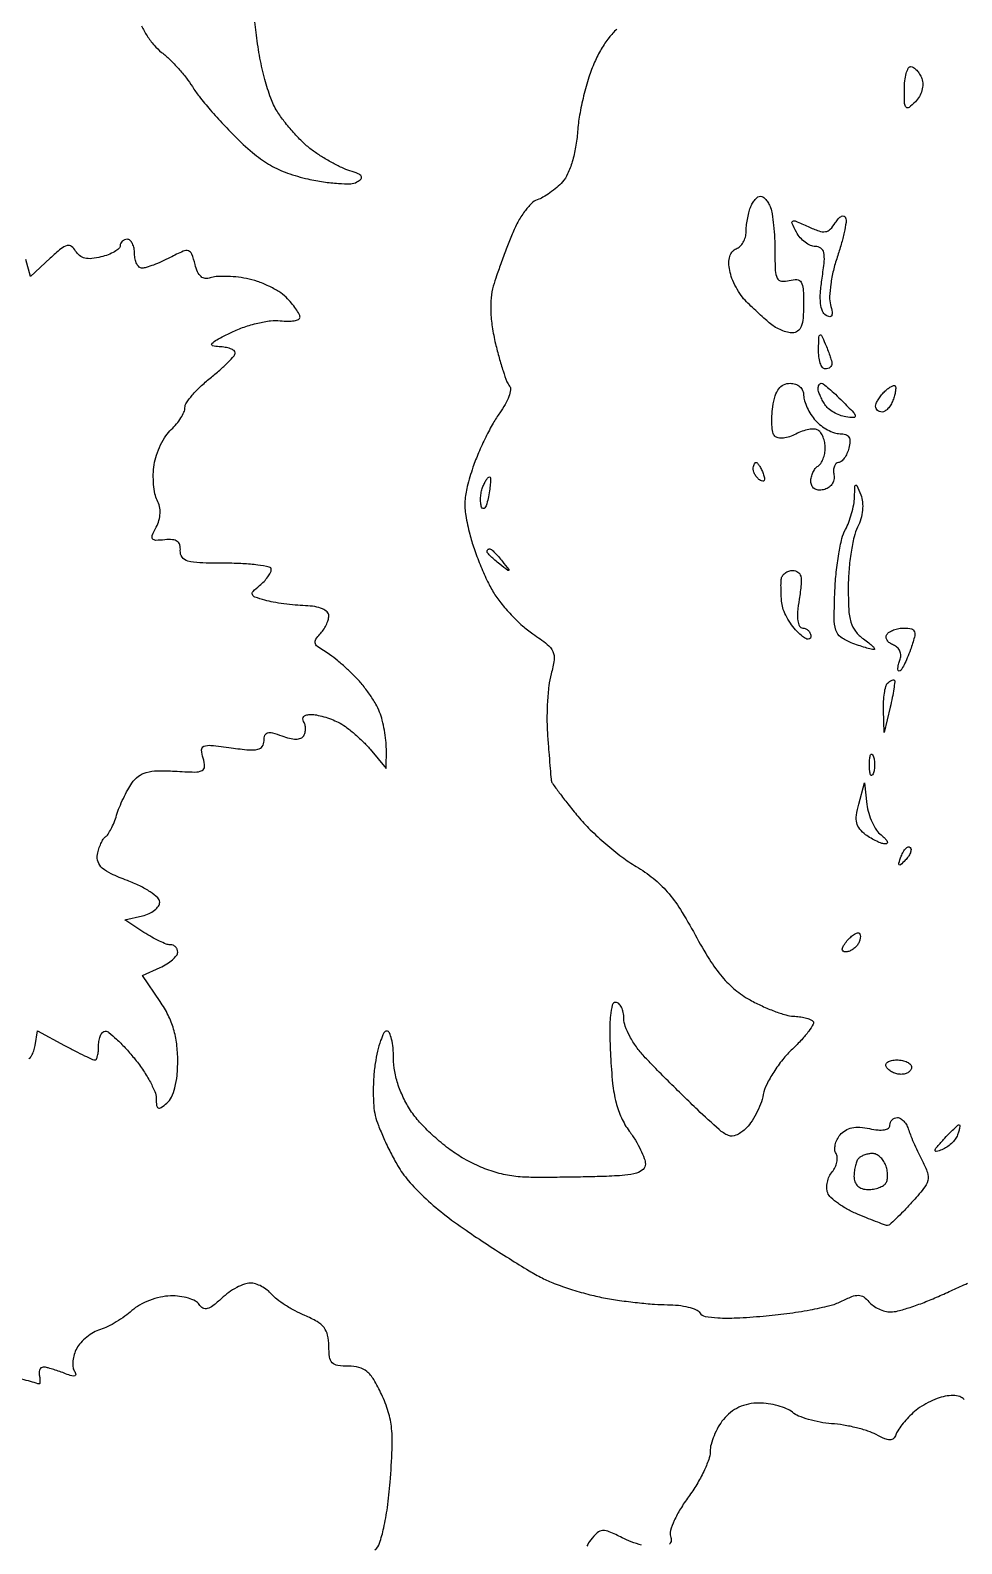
# Model space of a CAD drawing. Extents: x 0 to 102, y 0 to 135.
# Drawn here: x 41.24 to 52.2, y 20.71 to 38.5 of the extents above; entities that cross this region are included whole.
import ezdxf

# ---------------------------------------------------------------- set-up
doc = ezdxf.new("R2010")
doc.units = 0
doc.header["$MEASUREMENT"] = 0

msp = doc.modelspace()

# ---------------------------------------------------------------- linework, layer by layer
for points in [[(42.54948, 38.549386, 0.033662), (42.615756, 38.431629, 0.033274), (42.698992, 38.321329, 0.047862), (42.787427, 38.23691, -0.026768), (42.882145, 38.153828, -0.016595), (42.984532, 38.046973, -0.016636), (43.078862, 37.934432, -0.028643), (43.148596, 37.834029, 0.030785), (43.228022, 37.72071, 0.009716), (43.36005, 37.561493, 0.009663), (43.514552, 37.38922, 0.01058), (43.671093, 37.228283, 0.022256), (43.881376, 37.038737, 0.042411), (44.068548, 36.9095, 0.045228), (44.26649, 36.818925, 0.029314), (44.50862, 36.749265, 0.018061), (44.691826, 36.714903, 0.021919), (44.865578, 36.696511, 0.021166), (45.010674, 36.69371, 0.122401), (45.084072, 36.713757, 0.067385), (45.131913, 36.749732, 0.351715), (45.13544, 36.78025, 0.158435), (45.100008, 36.809803, 0.018402), (45.001467, 36.84512, -0.033186), (44.906914, 36.882194, -0.014957), (44.788047, 36.942565, -0.014732), (44.665871, 37.014037, -0.019469), (44.559286, 37.086597, -0.032178), (44.454922, 37.174675, -0.01788), (44.33899, 37.294297, -0.017773), (44.229846, 37.42429, -0.027336), (44.145924, 37.544817, -0.050319), (44.070724, 37.6993, -0.021868), (44.001255, 37.917115, -0.020272), (43.943417, 38.170437, -0.018065), (43.90365, 38.437533, 0.004746), (43.873012, 38.689137, 0.004793)], [(48.138742, 38.508992, 0.037217), (48.048349, 38.409681, 0.034064), (47.957949, 38.276381, 0.027844), (47.879582, 38.12292, 0.027515), (47.812041, 37.94427, 0.016187), (47.750221, 37.724383, 0.016164), (47.702533, 37.499953, 0.026457), (47.678466, 37.30709, -0.025533), (47.655869, 37.123238, -0.029467), (47.615226, 36.95141, -0.032176), (47.561949, 36.807921, -0.079094), (47.50071, 36.71398, -0.030938), (47.433417, 36.648286, -0.024022), (47.352772, 36.585245, -0.024568), (47.271564, 36.533613, -0.052516), (47.203552, 36.503869, 0.124651), (47.136084, 36.462005, 0.034239), (47.054998, 36.365535, 0.032363), (46.97512, 36.239759, 0.028824), (46.908662, 36.099859, 0.005512), (46.847678, 35.944852, 0.004185), (46.78412, 35.773627, 0.004231), (46.727189, 35.611965, 0.009851), (46.687965, 35.4897, 0.050231), (46.661776, 35.353786, 0.031879), (46.657542, 35.192455, 0.028334), (46.674702, 35.010715, 0.021082), (46.713353, 34.8129, 0.009366), (46.756794, 34.645462, 0.011784), (46.803547, 34.492233, 0.009992), (46.84803, 34.366357, 0.086388), (46.878105, 34.315266, -0.21718), (46.890797, 34.270566, -0.049111), (46.870838, 34.192141, -0.042272), (46.827533, 34.098175, -0.030084), (46.764304, 34.000924, 0.030955), (46.686537, 33.880855, 0.013734), (46.598442, 33.713845, 0.013534), (46.514541, 33.531316, 0.01778), (46.448536, 33.360246, 0.020379), (46.380406, 33.133531, 0.050585), (46.354519, 32.962352, 0.052504), (46.363981, 32.793263, 0.023425), (46.410012, 32.574788, 0.01989), (46.461169, 32.405992, 0.013134), (46.532651, 32.216264, 0.013226), (46.612006, 32.035184, 0.024844), (46.687053, 31.8942, 0.034488), (46.775823, 31.766587, 0.020737), (46.897261, 31.627625, 0.020718), (47.03013, 31.498864, 0.033735), (47.154071, 31.402509, -0.01964), (47.32215, 31.279276, -0.118811), (47.388139, 31.194662, -0.142287), (47.402255, 31.096739, -0.032484), (47.367907, 30.931089, 0.038163), (47.34099, 30.793442, 0.015138), (47.324327, 30.601401, 0.014878), (47.318775, 30.392102, 0.018079), (47.326499, 30.19608, 0.000639), (47.340349, 30.016138, 0.000896), (47.353209, 29.855497, 0.000527), (47.364438, 29.720077, 0.01211), (47.368626, 29.681454, 0.122261), (47.382496, 29.646272, 0.004908), (47.463889, 29.534327, 0.008372), (47.564576, 29.403305, 0.005803), (47.68257, 29.258454, 0.025216), (47.827478, 29.101527, 0.016121), (48.010392, 28.933658, 0.016199), (48.200775, 28.780362, 0.028895), (48.368058, 28.668905, -0.037034), (48.569218, 28.530101, -0.045381), (48.733306, 28.371395, -0.037701), (48.88741, 28.16268, -0.016484), (49.060776, 27.865205, 0.016089), (49.228794, 27.576383, 0.035711), (49.378822, 27.370811, 0.044725), (49.532076, 27.219334, 0.046699), (49.707738, 27.09997, 0.018487), (49.848224, 27.029218, 0.017995), (49.994807, 26.968348, 0.018229), (50.127286, 26.924277, 0.061582), (50.21715, 26.90962, -0.025735), (50.288441, 26.903177, -0.027714), (50.356921, 26.889509, -0.028727), (50.413852, 26.871281, -0.104909), (50.445467, 26.850733, -0.338559), (50.450149, 26.815611, -0.027938), (50.396576, 26.733168, -0.028366), (50.313951, 26.632819, -0.017281), (50.205912, 26.52363, 0.03336), (50.090449, 26.399182, 0.027712), (49.984633, 26.252784, 0.028596), (49.90262, 26.107284, 0.064766), (49.862134, 25.987821, -0.041428), (49.830313, 25.877245, -0.030221), (49.777749, 25.760617, -0.03078), (49.713925, 25.655435, -0.057134), (49.648103, 25.580552, -0.074105), (49.541159, 25.509315, -0.210173), (49.453531, 25.507091, -0.08574), (49.343192, 25.576269, -0.006951), (49.090971, 25.808878, -0.003456), (48.922392, 25.970971, -0.002751), (48.742643, 26.14815, -0.00278), (48.577906, 26.314164, -0.006987), (48.46021, 26.4375, -0.033119), (48.369983, 26.548662, -0.031432), (48.293486, 26.672662, -0.032981), (48.240098, 26.790945, -0.087962), (48.223351, 26.88165, 0.047307), (48.215921, 26.954501, 0.06699), (48.194829, 27.016085, 0.086782), (48.164102, 27.057625, 0.192525), (48.128153, 27.072, 0.342532), (48.087293, 27.040287, 0.038131), (48.065411, 26.916193, 0.027815), (48.057181, 26.723597, 0.009386), (48.066084, 26.442721, 0.013294), (48.09099, 26.120074, 0.035227), (48.131038, 25.892311, 0.047319), (48.193426, 25.715405, 0.0508), (48.28683, 25.557846, -0.022018), (48.35916, 25.450427, -0.023314), (48.42029, 25.339049, -0.023744), (48.463625, 25.238758, -0.090341), (48.4758, 25.171926, -0.209069), (48.448113, 25.108605, -0.11416), (48.37315, 25.065778, -0.053117), (48.233167, 25.039496, -0.011772), (47.98935, 25.02585, -0.003099), (47.774078, 25.020216, -0.002102), (47.528848, 25.016349, -0.002118), (47.291976, 25.014614, -0.004241), (47.104782, 25.015624, -0.033649), (46.904654, 25.0319, -0.034525), (46.710273, 25.074845, -0.033367), (46.517781, 25.145803, -0.027559), (46.323273, 25.24583, -0.030254), (46.160937, 25.354659, -0.0207), (45.99007, 25.496392, -0.020917), (45.836239, 25.647262, -0.039129), (45.727341, 25.783295, -0.033564), (45.637993, 25.935877, -0.034515), (45.570806, 26.097653, -0.035943), (45.528832, 26.260148, -0.045262), (45.5148, 26.414839, 0.023516), (45.509051, 26.537, 0.037548), (45.491471, 26.639964, 0.04361), (45.466131, 26.713624, 0.296316), (45.435384, 26.7336, 0.284107), (45.401245, 26.712498, 0.029691), (45.362574, 26.622088, 0.029779), (45.326609, 26.499457, 0.019223), (45.29904, 26.353984, 0.020544), (45.281463, 26.191507, 0.016919), (45.275735, 26.01722, 0.017249), (45.281433, 25.85668, 0.042868), (45.299644, 25.740634, 0.032744), (45.335752, 25.626659, 0.012261), (45.400587, 25.471927, 0.012086), (45.479666, 25.306315, 0.014354), (45.562492, 25.15411, 0.045869), (45.688087, 24.977713, 0.025619), (45.870122, 24.786816, 0.022767), (46.098716, 24.589375, 0.017079), (46.366909, 24.39271, 0.00502), (46.617917, 24.22518, 0.004761), (46.876684, 24.059694, 0.004731), (47.108353, 23.917661, 0.016684), (47.261024, 23.832832, 0.027626), (47.40449, 23.769013, 0.013115), (47.595435, 23.702094, 0.012955), (47.799295, 23.642378, 0.017908), (47.985167, 23.600182, 0.011478), (48.172994, 23.569009, 0.008392), (48.382784, 23.542706, 0.008487), (48.582487, 23.524488, 0.018502), (48.736154, 23.5188, -0.02755), (48.863713, 23.511766, -0.034029), (48.980855, 23.490667, -0.036291), (49.073636, 23.460046, -0.157761), (49.117204, 23.423029, 0.211713), (49.177973, 23.381458, 0.032696), (49.326512, 23.36395, 0.025097), (49.545543, 23.363562, 0.008699), (49.860976, 23.384349, 0.012499), (50.139975, 23.414656, 0.013179), (50.4122, 23.458463, 0.012897), (50.644411, 23.508371, 0.05637), (50.776158, 23.55648, -0.02003), (50.904898, 23.614387, -0.098727), (50.982732, 23.629019, -0.15002), (51.04328, 23.609702, -0.067962), (51.105239, 23.55286, 0.066306), (51.154429, 23.507432, 0.044476), (51.220784, 23.469056, 0.044373), (51.293123, 23.442916, 0.064607), (51.360296, 23.4342, 0.064607), (51.445679, 23.445279, 0.013781), (51.589587, 23.487539, 0.014193), (51.754789, 23.546269, 0.013085), (51.920987, 23.615779, 0.000295), (52.090217, 23.691939, 0.000269), (52.264519, 23.770618, 0.000269)], [(41.226438, 26.407602, 0.06989), (41.25785, 26.445327, 0.056863), (41.283921, 26.500536, 0.04264), (41.300066, 26.565846), (41.3271, 26.736493), (41.644043, 26.565846, 0.005218), (41.768568, 26.500467, 0.007475), (41.8804, 26.445327, 0.004398), (41.975271, 26.401319, 0.106788), (42.003593, 26.3952, 0.294926), (42.020084, 26.405854, 0.044262), (42.033684, 26.444902, 0.037922), (42.043115, 26.499557, 0.023772), (42.0462, 26.5644, -0.044406), (42.051964, 26.629169, -0.064237), (42.069242, 26.683898, -0.084087), (42.094663, 26.720906, -0.203005), (42.124641, 26.7336, -0.173378), (42.168292, 26.717995, -0.015879), (42.256403, 26.640958, -0.019044), (42.35775, 26.539026, -0.013766), (42.463041, 26.418224, -0.022639), (42.562544, 26.28572, -0.02467), (42.646637, 26.148407, -0.025158), (42.706366, 26.024716, -0.100224), (42.723, 25.942566, 0.026277), (42.727384, 25.859211, 0.270568), (42.746998, 25.83251, 0.25664), (42.780817, 25.835688, 0.024154), (42.8499, 25.8876, 0.111581), (42.903262, 25.956951, 0.04609), (42.943153, 26.069196, 0.038203), (42.968501, 26.214265, 0.024159), (42.9768, 26.38592, 0.030767), (42.964661, 26.583005, 0.041336), (42.928145, 26.758053, 0.042352), (42.864243, 26.921383, 0.034828), (42.770017, 27.083231), (42.563234, 27.387539), (42.770017, 27.481756, 0.032219), (42.84917, 27.524173, 0.040432), (42.916058, 27.57368, 0.045146), (42.962957, 27.622772, 0.169686), (42.9768, 27.662386, 0.100413), (42.97011, 27.695363, 0.098258), (42.951074, 27.723416, 0.097615), (42.922648, 27.742207, 0.097681), (42.889223, 27.7488, -0.091972), (42.841808, 27.757596, -0.018182), (42.761967, 27.791656, -0.0187), (42.670656, 27.838842, -0.01642), (42.578988, 27.894692), (42.356329, 28.040583), (42.560815, 28.088856, 0.048844), (42.639042, 28.115601, 0.059324), (42.705232, 28.155779, 0.070168), (42.750292, 28.202564, 0.157924), (42.7653, 28.248894, 0.213034), (42.742069, 28.300944, 0.035541), (42.653469, 28.369729, 0.03359), (42.530403, 28.440512, 0.02408), (42.3846, 28.503302, -0.017918), (42.194439, 28.582433, -0.072379), (42.089251, 28.65055, -0.130136), (42.040362, 28.723126, -0.128643), (42.033506, 28.810723, -0.030461), (42.049608, 28.876901, -0.031994), (42.073433, 28.939522, -0.033792), (42.100916, 28.990426, -0.107772), (42.127853, 29.0178, 0.106992), (42.156973, 29.047301, 0.023214), (42.1927, 29.109803, 0.023199), (42.228017, 29.18753, 0.020378), (42.257693, 29.2716, -0.022226), (42.29091, 29.364605, -0.014256), (42.337243, 29.469483, -0.014328), (42.388589, 29.569781, -0.025902), (42.437085, 29.648246, -0.079174), (42.513812, 29.728424, -0.094355), (42.607402, 29.774935, -0.064397), (42.73872, 29.794037, -0.019315), (42.941172, 29.789421, 0.008506), (43.177859, 29.778904, 0.113572), (43.262674, 29.795989, 0.303122), (43.292039, 29.84312, 0.069084), (43.27536, 29.94065, -0.061849), (43.257064, 30.039071, -0.330477), (43.28513, 30.082087, -0.115794), (43.366271, 30.092182, -0.007358), (43.605877, 30.062926, 0.011586), (43.81433, 30.03926, 0.075783), (43.919149, 30.045704, 0.190807), (43.971595, 30.080802, 0.152147), (43.992, 30.146307, -0.080093), (44.002395, 30.210787, -0.251115), (44.033202, 30.240012, -0.137073), (44.091015, 30.239697, -0.021358), (44.200505, 30.203339, 0.031496), (44.291769, 30.175073, 0.061444), (44.367343, 30.16637, 0.086136), (44.424082, 30.176691, 0.167911), (44.459298, 30.205433, 0.08226), (44.474648, 30.242837, 0.059397), (44.479455, 30.28775, 0.05887), (44.473556, 30.332995, 0.076733), (44.4573, 30.3714, -0.147328), (44.448727, 30.403495, -0.191599), (44.460751, 30.431149, -0.13347), (44.493633, 30.449831, -0.062909), (44.542469, 30.456, -0.048923), (44.608163, 30.449557, -0.021052), (44.693828, 30.428808, -0.020591), (44.783886, 30.398872, -0.025585), (44.864712, 30.36343, -0.041103), (44.948992, 30.312155, -0.018455), (45.05101, 30.232053, -0.018125), (45.153183, 30.138989, -0.023502), (45.23943, 30.04618), (45.42936, 29.8215), (45.42978, 30.048643, 0.027991), (45.424253, 30.150677, 0.017127), (45.406911, 30.269993, 0.01715), (45.381545, 30.387342, 0.029044), (45.351337, 30.48321, 0.041905), (45.305851, 30.578079, 0.019415), (45.232066, 30.693278, 0.019075), (45.144695, 30.809015, 0.025159), (45.056051, 30.907058, 0.013014), (44.962274, 30.996076, 0.011273), (44.859473, 31.084579, 0.011412), (44.762693, 31.160536, 0.032241), (44.690764, 31.207472, -0.036029), (44.618713, 31.255268, -0.174438), (44.592731, 31.296014, -0.20287), (44.60066, 31.340076, -0.050581), (44.64765, 31.398251, 0.044964), (44.688122, 31.447224, 0.036741), (44.722336, 31.505977, 0.038102), (44.74583, 31.565191, 0.075529), (44.7534, 31.61502, 0.206513), (44.733935, 31.660138, 0.087606), (44.677753, 31.697061, 0.061194), (44.590376, 31.722607, 0.032895), (44.47845, 31.733433, -0.015233), (44.358447, 31.740777, -0.010955), (44.225053, 31.755982, -0.01108), (44.098656, 31.776065, -0.023379), (44.001921, 31.798355, -0.014941), (43.884669, 31.835025, -0.224341), (43.854866, 31.864177, -0.292791), (43.862761, 31.900402, -0.023459), (43.938471, 31.969481, 0.029113), (43.991337, 32.018823, 0.032567), (44.036025, 32.072251, 0.034493), (44.067478, 32.122146, 0.124009), (44.0766, 32.158359, 0.355878), (44.052722, 32.187657, 0.016674), (43.917828, 32.210792, 0.021229), (43.743319, 32.227253, 0.0129), (43.5361, 32.2326, -0.008041), (43.235128, 32.23744, -0.060285), (43.094388, 32.259083, -0.169385), (43.028612, 32.304917, -0.178309), (43.00735, 32.38065, 0.084502), (43.001354, 32.44754, 0.176855), (42.971913, 32.489835, 0.136892), (42.91564, 32.509773, 0.04375), (42.826051, 32.508069, -0.022133), (42.718638, 32.501379, -0.250537), (42.681959, 32.52015, -0.256891), (42.677734, 32.560669, -0.023102), (42.723278, 32.656119, 0.053066), (42.756003, 32.736794, 0.059784), (42.76932, 32.819359, 0.062539), (42.762542, 32.899441, 0.06826), (42.736106, 32.97285, -0.070165), (42.709183, 33.048509, -0.028715), (42.693459, 33.156679, -0.027717), (42.68968, 33.27657, -0.031753), (42.699683, 33.39075, -0.042868), (42.727154, 33.504707, -0.032401), (42.775758, 33.623959, -0.033167), (42.836616, 33.730718, -0.062786), (42.901054, 33.805712, 0.034126), (42.962414, 33.869372, 0.034505), (43.014298, 33.940563, 0.036671), (43.050401, 34.008657, 0.103922), (43.0614, 34.061005, -0.151619), (43.079054, 34.117886, -0.026336), (43.148379, 34.208221, -0.026524), (43.244128, 34.308912, -0.021016), (43.357498, 34.407443, 0.012189), (43.470929, 34.502567, 0.017312), (43.566617, 34.592938, 0.013412), (43.639984, 34.671294, 0.183432), (43.653598, 34.70715, 0.248777), (43.640408, 34.73202, 0.060511), (43.597684, 34.753973, 0.047954), (43.536164, 34.770203, 0.031548), (43.46325, 34.777448, -0.060476), (43.387197, 34.789469, -0.549027), (43.37935, 34.815856, -0.094761), (43.435092, 34.859717, -0.006844), (43.6113, 34.947907, -0.029517), (43.757935, 35.00841, -0.02517), (43.918636, 35.054965, -0.025945), (44.069424, 35.082369, -0.062961), (44.18235, 35.082611, 0.028106), (44.271517, 35.07659, 0.046491), (44.346659, 35.082743, 0.061628), (44.398871, 35.098763, 0.295687), (44.415, 35.123652, 0.130307), (44.405199, 35.160622, 0.023382), (44.366684, 35.221369, 0.023842), (44.313491, 35.289979, 0.019561), (44.250519, 35.358081, 0.05701), (44.166053, 35.425206, 0.028511), (44.046175, 35.490789, 0.027876), (43.912842, 35.545262, 0.036684), (43.785856, 35.578877, 0.020856), (43.661639, 35.596856, 0.021), (43.536642, 35.60437, 0.021363), (43.427498, 35.601677, 0.074893), (43.358999, 35.586582, -0.120785), (43.300435, 35.579163, -0.153478), (43.250915, 35.601217, -0.108083), (43.210976, 35.655776, -0.042693), (43.180562, 35.744211, 0.02742), (43.142621, 35.866547, 0.240314), (43.102116, 35.903797, 0.175164), (43.039708, 35.899111, 0.013876), (42.887801, 35.825825, -0.013652), (42.789022, 35.778116, -0.015339), (42.69151, 35.737809, -0.014722), (42.606891, 35.708649, -0.075747), (42.558001, 35.7012, -0.183543), (42.524103, 35.714077, -0.090595), (42.495285, 35.750902, -0.070477), (42.475757, 35.805656, -0.050511), (42.4692, 35.8704, 0.048028), (42.462966, 35.935154, 0.068025), (42.444349, 35.989897, 0.088204), (42.416907, 36.026785, 0.191087), (42.3846, 36.0396, 0.087924), (42.352298, 36.033876, 0.09462), (42.324851, 36.017443, 0.100063), (42.306491, 35.992946, 0.111388), (42.3, 35.964171, -0.216302), (42.285093, 35.931324, -0.047518), (42.233523, 35.894215, -0.041289), (42.160357, 35.859209, -0.029463), (42.073695, 35.831944, -0.036802), (41.966376, 35.813264, -0.082837), (41.884207, 35.818739, -0.108411), (41.822329, 35.848462, -0.099528), (41.776315, 35.902147, 0.104249), (41.728652, 35.956716, 0.234771), (41.676046, 35.966501, 0.10356), (41.603953, 35.928631, 0.014339), (41.475963, 35.816661), (41.246684, 35.604173), (41.189265, 35.800737, 0.022228)], [(45.296068, 20.636398, 0.141187), (45.350432, 20.71628, 0.024403), (45.399415, 20.894489, 0.022249), (45.441766, 21.134089, 0.011838), (45.473871, 21.433602, 0.009651), (45.498547, 21.819809, 0.035425), (45.492105, 22.064549, 0.049929), (45.453162, 22.259759, 0.036702), (45.373312, 22.465595, 0.023475), (45.281368, 22.637819, 0.082485), (45.200501, 22.733456, 0.113192), (45.108002, 22.781478, 0.067075), (44.98401, 22.796365, -0.037505), (44.859126, 22.803932, -0.167414), (44.794553, 22.836508, -0.160552), (44.762222, 22.902859, -0.03377), (44.7534, 23.033332, 0.054766), (44.739522, 23.159656, 0.112424), (44.697099, 23.249128, 0.095325), (44.614773, 23.320473, 0.032062), (44.471715, 23.391329, -0.022789), (44.355851, 23.446067, -0.020241), (44.240647, 23.513164, -0.020731), (44.141914, 23.582071, -0.056884), (44.080656, 23.640812, 0.055938), (44.028261, 23.691245, 0.043309), (43.961437, 23.733887, 0.044491), (43.891091, 23.763009, 0.07604), (43.828393, 23.7726, 0.090227), (43.760081, 23.760172, 0.033158), (43.670457, 23.719477, 0.031563), (43.576213, 23.660964, 0.032837), (43.491391, 23.591756, -0.020995), (43.391013, 23.505819, -0.100173), (43.323937, 23.472052, -0.198082), (43.273183, 23.478399, -0.126092), (43.229698, 23.52026, 0.135844), (43.184888, 23.561769, 0.046597), (43.102118, 23.595216, 0.042197), (42.999291, 23.616763, 0.037677), (42.890282, 23.621878, 0.04952), (42.772993, 23.606856, 0.034573), (42.645314, 23.567995, 0.034984), (42.526886, 23.513032, 0.059071), (42.438074, 23.449298, -0.029298), (42.355104, 23.381945, -0.020668), (42.254743, 23.315907, -0.020938), (42.153166, 23.260576, -0.040638), (42.06726, 23.226694, 0.056295), (41.987866, 23.192477, 0.038793), (41.906788, 23.137373, 0.039092), (41.836147, 23.071216, 0.062237), (41.788398, 23.003722, 0.048133), (41.759027, 22.933313, 0.047905), (41.743601, 22.858475, 0.052178), (41.743378, 22.79043, 0.113632), (41.760066, 22.741275, -0.075), (41.777013, 22.701619, -0.393685), (41.76672, 22.682597, -0.154998), (41.731101, 22.681985, -0.020097), (41.658228, 22.706991, 0.008473), (41.590028, 22.732181, 0.007767), (41.519015, 22.755818, 0.007789), (41.454992, 22.774938, 0.025132), (41.4117, 22.784818, 0.132868), (41.381206, 22.782064, 0.152922), (41.358164, 22.764264, 0.125776), (41.346514, 22.733248, 0.07677), (41.34825, 22.69395, -0.018624), (41.3548, 22.6534, -0.032059), (41.35681, 22.619264, -0.035888), (41.354891, 22.594401, -0.37128), (41.347691, 22.5882, -0.069192), (41.331823, 22.590406, -0.001135), (41.245545, 22.615085, -0.002926), (41.145274, 22.644649, -0.001936)], [(52.224839, 22.40347, 0.119288), (52.171822, 22.439417, 0.093669), (52.097694, 22.452263, 0.043446), (52.000119, 22.442271, 0.045423), (51.907003, 22.415529, 0.026938), (51.801657, 22.367938, 0.026802), (51.700849, 22.308634, 0.041189), (51.621384, 22.245975, 0.019925), (51.554851, 22.178845, 0.019422), (51.493278, 22.106074, 0.019747), (51.444296, 22.038029, 0.065764), (51.420238, 21.988615, -0.125162), (51.392869, 21.945988, -0.193214), (51.352555, 21.930386, -0.099034), (51.290885, 21.943523, -0.021025), (51.191473, 21.991466, 0.043855), (51.093593, 22.033281, 0.018816), (50.95683, 22.07238, 0.018447), (50.807105, 22.103345, 0.023155), (50.666434, 22.120414, -0.026527), (50.530443, 22.137845, -0.025269), (50.394799, 22.169757, -0.026131), (50.278038, 22.210251, -0.076811), (50.20526, 22.253817, 0.073567), (50.136472, 22.2956, 0.032337), (50.035586, 22.330645, 0.031124), (49.921818, 22.354591, 0.036322), (49.811709, 22.3626, 0.050471), (49.688798, 22.350161, 0.057501), (49.576444, 22.313353, 0.05865), (49.477255, 22.252726, 0.056144), (49.393217, 22.169928, 0.04057), (49.333493, 22.082548, 0.031798), (49.28303, 21.979374, 0.032702), (49.248323, 21.876688, 0.065232), (49.2372, 21.791794, -0.087445), (49.220601, 21.697609, -0.024429), (49.162422, 21.559129, -0.023856), (49.08007, 21.406318, -0.023031), (48.982635, 21.260179, 0.022904), (48.888471, 21.119022, 0.029604), (48.816111, 20.981147, 0.03016), (48.771122, 20.862993, 0.169064), (48.773218, 20.796372, -0.121127), (48.77963, 20.74548, -0.175831), (48.759567, 20.705376, -0.123693)], [(48.431664, 20.69287, -0.024598), (48.31073, 20.731412, -0.029893), (48.202032, 20.779626, 0.016952), (48.052085, 20.850832, 0.120165), (47.973277, 20.864382, 0.169145), (47.910288, 20.837451, 0.0423), (47.833149, 20.754163, 0.061295), (47.78942, 20.681229, 0.041285)]]:
    msp.add_lwpolyline(points, format="xyb")
for points in [[(51.596949, 38.07, -0.150469), (51.629818, 38.059879, -0.05801), (51.666303, 38.028311, -0.050613), (51.700535, 37.98238, -0.04326), (51.726957, 37.92808, -0.093986), (51.738681, 37.863281, -0.065733), (51.728318, 37.789589, -0.062393), (51.69808, 37.717187, -0.066386), (51.651409, 37.656151, -0.028574), (51.575979, 37.588884, -0.393716), (51.54255, 37.591531, -0.178453), (51.524252, 37.636244, -0.008812), (51.5214, 37.798071, -0.026267), (51.526878, 37.902271, -0.041511), (51.543592, 37.990121, -0.050479), (51.567788, 38.052161, -0.281625)], [(49.8294, 36.5472, -0.157772), (49.858555, 36.537765, -0.055768), (49.891448, 36.507891, -0.048552), (49.92269, 36.464588, -0.040412), (49.947249, 36.413381, -0.054528), (49.967148, 36.337806, -0.0124), (49.983516, 36.206174, -0.012693), (49.994827, 36.052606, -0.012036), (49.9986, 35.895914, 0.010683), (50.003355, 35.673379, 0.105321), (50.026639, 35.583173, 0.259769), (50.076568, 35.549012, 0.087095), (50.1678, 35.556513, -0.075776), (50.258342, 35.56601, -0.252729), (50.307853, 35.536208, -0.120206), (50.331826, 35.457203, -0.013836), (50.337, 35.27028, -0.020752), (50.330462, 35.112809, -0.073385), (50.3075, 35.014523, -0.13577), (50.266547, 34.96019, -0.165232), (50.206529, 34.9398, -0.063787), (50.14736, 34.947379, -0.033608), (50.076963, 34.970864, -0.032803), (50.007013, 35.005066, -0.043149), (49.948668, 35.04555, -0.008465), (49.888768, 35.097012, -0.003935), (49.812707, 35.165709, -0.003896), (49.733959, 35.239104, -0.005426), (49.66471, 35.306102, -0.045435), (49.601788, 35.380766, -0.028998), (49.542263, 35.477534, -0.029058), (49.494559, 35.580087, -0.047137), (49.467729, 35.672319, -0.044099), (49.458495, 35.76367, -0.075439), (49.469013, 35.839411, -0.097161), (49.4982, 35.895161, -0.132868), (49.543757, 35.928419, 0.101801), (49.588284, 35.956916, 0.066792), (49.625995, 36.004988, 0.063263), (49.651503, 36.064414, 0.069888), (49.6602, 36.126332, -0.027121), (49.663913, 36.194736, -0.017143), (49.675284, 36.27386, -0.017209), (49.691857, 36.351072, -0.030148), (49.711551, 36.413381, -0.040412), (49.73611, 36.464588, -0.048552), (49.767352, 36.507891, -0.055768), (49.800245, 36.537765, -0.157772)], [(50.830797, 36.29251, -0.119438), (50.83531, 36.238911, -0.014378), (50.813626, 36.12142, -0.016445), (50.778697, 35.981204, -0.012843), (50.731907, 35.831386, 0.024), (50.686636, 35.67419, 0.023282), (50.656098, 35.511781, 0.023935), (50.642795, 35.366706, 0.07498), (50.653137, 35.269596, -0.021305), (50.67172, 35.183748, -0.144721), (50.666714, 35.141109, -0.35374), (50.643192, 35.128669, -0.090253), (50.600068, 35.145572, -0.1639), (50.558133, 35.196143, -0.065667), (50.53682, 35.284672, -0.044991), (50.534898, 35.411224, -0.018531), (50.554047, 35.581801, 0.012081), (50.579089, 35.78159, 0.076511), (50.573759, 35.883603, 0.190864), (50.539952, 35.934966, 0.154075), (50.476482, 35.955, -0.105447), (50.418754, 35.967311, -0.05643), (50.355672, 36.004525, -0.052513), (50.297153, 36.059112, -0.056014), (50.252724, 36.123595, -0.013097), (50.200547, 36.227544, -0.412773), (50.209322, 36.252043, -0.215276), (50.244615, 36.252744, -0.005825), (50.389623, 36.188703, 0.023149), (50.517175, 36.137574, 0.117971), (50.592694, 36.12999, 0.163366), (50.650437, 36.1585, 0.056446), (50.709376, 36.232057, -0.039244), (50.746979, 36.282436, -0.097609), (50.783251, 36.310387, -0.20484), (50.811742, 36.312037, -0.229616)], [(50.5908, 34.8129, -0.009594), (50.61907, 34.743468, -0.010367), (50.643897, 34.674764, -0.009939), (50.66276, 34.615082, -0.048242), (50.669454, 34.58025, -0.135953), (50.665134, 34.556074, -0.111693), (50.648802, 34.535438, -0.095702), (50.622678, 34.521572, -0.074428), (50.5908, 34.5168, -0.24567), (50.558791, 34.533538, -0.070412), (50.532798, 34.585141, -0.053373), (50.516033, 34.660335, -0.034583), (50.512146, 34.74945, -0.004372), (50.51698, 34.890327, -0.215481), (50.529288, 34.914709, -0.485414), (50.54665, 34.910735, -0.009027)], [(50.177402, 34.3476, -0.080621), (50.240641, 34.337336, -0.101139), (50.291976, 34.307713, -0.108145), (50.325227, 34.262145, -0.104104), (50.337, 34.206211, 0.075569), (50.346916, 34.14098, 0.035013), (50.378129, 34.060909, 0.033667), (50.423426, 33.979738, 0.039834), (50.477012, 33.910111, 0.046402), (50.541525, 33.850909, 0.039285), (50.61942, 33.800846, 0.041038), (50.698332, 33.766486, 0.082345), (50.765192, 33.7554, -0.073529), (50.831097, 33.745655, -0.183628), (50.869024, 33.716414, -0.15449), (50.881786, 33.665205, -0.048401), (50.869113, 33.5862, -0.040825), (50.846398, 33.521447, -0.052145), (50.814821, 33.466702, -0.061952), (50.779675, 33.429061, -0.175758), (50.746424, 33.417, 0.196408), (50.718516, 33.405597, 0.110706), (50.698327, 33.374411, 0.079952), (50.689092, 33.327514, 0.051217), (50.692841, 33.272017, -0.094894), (50.691691, 33.212748, -0.101258), (50.668559, 33.159593, -0.099841), (50.626069, 33.11925, -0.089692), (50.56965, 33.096614, -0.072758), (50.509428, 33.093154, -0.124486), (50.46217, 33.109635, -0.141565), (50.432318, 33.144629, -0.106654), (50.4216, 33.194304, -0.059127), (50.427876, 33.247186, -0.050613), (50.446451, 33.300141, -0.053073), (50.473805, 33.345305, -0.091911), (50.5062, 33.3747, 0.108893), (50.53864, 33.406188, 0.050757), (50.565949, 33.458396, 0.046925), (50.584531, 33.521419, 0.048273), (50.5908, 33.5862, 0.047328), (50.584662, 33.650901, 0.046517), (50.566462, 33.713687, 0.050426), (50.539724, 33.765568, 0.110594), (50.507948, 33.796619, 0.134959), (50.463609, 33.809623, 0.046797), (50.39655, 33.80448, 0.042383), (50.320072, 33.784562, 0.037993), (50.245066, 33.751475, -0.043406), (50.171271, 33.71987, -0.05419), (50.098401, 33.704369, -0.064194), (50.037027, 33.706019, -0.167917), (49.998591, 33.726413, -0.139924), (49.975602, 33.771425, -0.031525), (49.964246, 33.857526, -0.030316), (49.963463, 33.962162, -0.025355), (49.974976, 34.07265, -0.03222), (50.003575, 34.201181, -0.088044), (50.044671, 34.284338, -0.126258), (50.101686, 34.330915, -0.108876)], [(50.544655, 34.3476, -0.169045), (50.568061, 34.339454, -0.007984), (50.633554, 34.285859, -0.012384), (50.709968, 34.217948, -0.008521), (50.79329, 34.137419, -0.005067), (50.921994, 34.006079, -0.139744), (50.944367, 33.963874, -0.491103), (50.927474, 33.94395, -0.026499), (50.832478, 33.953333, -0.054162), (50.761411, 33.972213, -0.041913), (50.689288, 34.0072, -0.04307), (50.626807, 34.051949, -0.074877), (50.585138, 34.100064, -0.020588), (50.55582, 34.150907, -0.020695), (50.530837, 34.203902, -0.021037), (50.512975, 34.251782, -0.07378), (50.507495, 34.28415, -0.058791), (50.509858, 34.308417, -0.078993), (50.517877, 34.328962, -0.098597), (50.53009, 34.34271, -0.163402)], [(51.412001, 34.315999, -0.202233), (51.419955, 34.296445, -0.033158), (51.416659, 34.254838, -0.031969), (51.405766, 34.203547, -0.023311), (51.38744, 34.148209, -0.044155), (51.361443, 34.095025, -0.051229), (51.327574, 34.050034, -0.058646), (51.291344, 34.019144, -0.14828), (51.258549, 34.0092, -0.088361), (51.229703, 34.014338, -0.094779), (51.205192, 34.029081, -0.100002), (51.188795, 34.051061, -0.110851), (51.183, 34.07688, -0.101834), (51.189756, 34.109708, -0.033014), (51.212407, 34.154086, -0.031347), (51.244798, 34.201369, -0.030537), (51.28311, 34.24467, -0.027197), (51.323557, 34.280941, -0.042823), (51.362267, 34.306918, -0.052723), (51.394248, 34.320443, -0.276799)], [(49.778049, 33.417, -0.2252), (49.793877, 33.40949, -0.029412), (49.81633, 33.378432, -0.029555), (49.839959, 33.335999, -0.020646), (49.86168, 33.285706, -0.036408), (49.87651, 33.236657, -0.155351), (49.873873, 33.206555, -0.32948), (49.856974, 33.196457, -0.1144), (49.828431, 33.206099, -0.061454), (49.796441, 33.231774, -0.051183), (49.769367, 33.265987, -0.053277), (49.750934, 33.303124, -0.088797), (49.7448, 33.337393, -0.039867), (49.747234, 33.367875, -0.059132), (49.754567, 33.393615, -0.077771), (49.765325, 33.411128, -0.219607)], [(46.642513, 33.2478, -0.406616), (46.65354, 33.237057, -0.018685), (46.652886, 33.179459, -0.022187), (46.645875, 33.104367, -0.012955), (46.631169, 33.01515, -0.021502), (46.611594, 32.932393, -0.075673), (46.589036, 32.882725, -0.317691), (46.568339, 32.874502, -0.258326), (46.55032, 32.891041, -0.05925), (46.539849, 32.941602, -0.033659), (46.538687, 33.004155, -0.033136), (46.546085, 33.068222, -0.046331), (46.561665, 33.123691, -0.021823), (46.582328, 33.171228, -0.030934), (46.605059, 33.211343, -0.031514), (46.626804, 33.240525, -0.220315)], [(51.008935, 33.0363, -0.071337), (51.029243, 32.952919, -0.049065), (51.02909, 32.855489, -0.046148), (51.009237, 32.753288, -0.04506), (50.970881, 32.6556, 0.058965), (50.929815, 32.541833, 0.01838), (50.895137, 32.363313, 0.018089), (50.870766, 32.15936, 0.019024), (50.861738, 31.957582, 0.013938), (50.867311, 31.694772, 0.058347), (50.89334, 31.539066, 0.093446), (50.947218, 31.432617, 0.076369), (51.03957, 31.344232, -0.013527), (51.105325, 31.295472, -0.031439), (51.151119, 31.254657, -0.068666), (51.171193, 31.227855, -0.57141), (51.165031, 31.2174, -0.064951), (51.131927, 31.221718, -0.008378), (51.063034, 31.241246, -0.009665), (50.98173, 31.267494, -0.007928), (50.895905, 31.298576, -0.067876), (50.775723, 31.364055, -0.159942), (50.717168, 31.446217, -0.07778), (50.696569, 31.58558, -0.008409), (50.704835, 31.911926, -0.015706), (50.720845, 32.129217, -0.016374), (50.750341, 32.342056, -0.016269), (50.787749, 32.523811, -0.06623), (50.828237, 32.628888, 0.034408), (50.867356, 32.713902, 0.02218), (50.901289, 32.816944, 0.022291), (50.925607, 32.921183, 0.038589), (50.935146, 33.009588, -0.003263), (50.939845, 33.13699, -0.303887), (50.950295, 33.151219, -0.399553), (50.964282, 33.145091, -0.004075)], [(46.646541, 32.4018, -0.184603), (46.664502, 32.394935, -0.013803), (46.703207, 32.35831, -0.017649), (46.747787, 32.310466, -0.012436), (46.794591, 32.25375, -0.001576), (46.869046, 32.158194, -0.377591), (46.8684, 32.148, -0.377591), (46.858206, 32.147354, -0.001576), (46.76265, 32.221809, -0.012436), (46.705934, 32.268613, -0.017649), (46.65809, 32.313193, -0.013803), (46.621465, 32.351898, -0.184603), (46.6146, 32.369859, -0.099038), (46.617038, 32.382049, -0.097945), (46.623983, 32.392417, -0.097945), (46.634351, 32.399362, -0.099038)], [(50.2111, 32.148, -0.157713), (50.270218, 32.128877, -0.18466), (50.302338, 32.079839, -0.079057), (50.307749, 31.984849, -0.014421), (50.284887, 31.8096, 0.017621), (50.266234, 31.659118, 0.052431), (50.267965, 31.555368, 0.097572), (50.288203, 31.493463, 0.271461), (50.326187, 31.4712, -0.107559), (50.36259, 31.463278, -0.099568), (50.393573, 31.440826, -0.095728), (50.414346, 31.407274, -0.091124), (50.4216, 31.3678, -0.27611), (50.406875, 31.343167, -0.219793), (50.375378, 31.341259, -0.079952), (50.323682, 31.371672, -0.026806), (50.259076, 31.43125, -0.039426), (50.195656, 31.507553, -0.031346), (50.13947, 31.59879, -0.032288), (50.09799, 31.690505, -0.065961), (50.080134, 31.7673, -0.010017), (50.07456, 31.839828, -0.008098), (50.0714, 31.917862, -0.008198), (50.070832, 31.989976, -0.02084), (50.073458, 32.04225, -0.115698), (50.086933, 32.082611, -0.09102), (50.117909, 32.116936, -0.084242), (50.161506, 32.140024, -0.079903)], [(51.521992, 31.4712, -0.060166), (51.605651, 31.461097, -0.270427), (51.639704, 31.42817, -0.138792), (51.639585, 31.363557, -0.014444), (51.593323, 31.2174, -0.014165), (51.556297, 31.120143, -0.021532), (51.518184, 31.038154, -0.017398), (51.482855, 30.975434, -0.261479), (51.461773, 30.9636, -0.338701), (51.449045, 30.973339, -0.079442), (51.446016, 31.001818, -0.051022), (51.452557, 31.043801, -0.027481), (51.468622, 31.093702, 0.090833), (51.478799, 31.148011, 0.101096), (51.468353, 31.200233, 0.103264), (51.438555, 31.243348, 0.098782), (51.39356, 31.271767, -0.064886), (51.349247, 31.295746, -0.095682), (51.319037, 31.327888, -0.122403), (51.307448, 31.362853, -0.158822), (51.315379, 31.395465, -0.118328), (51.344668, 31.424536, -0.048727), (51.395379, 31.448953, -0.044598), (51.457389, 31.465595, -0.043295)], [(51.402123, 30.857277, -0.230843), (51.408487, 30.838798, -0.006821), (51.397061, 30.755123, -0.012335), (51.379433, 30.654859, -0.00804), (51.354383, 30.540027), (51.28492, 30.2445), (51.27626, 30.50535, -0.020544), (51.277081, 30.609353, -0.025101), (51.286711, 30.706143, -0.024875), (51.302627, 30.78502, -0.134949), (51.324, 30.8226, -0.036677), (51.347186, 30.842613, -0.055309), (51.370214, 30.856051, -0.072504), (51.389708, 30.861509, -0.232465)], [(51.154429, 29.96955, -0.057986), (51.167655, 29.921327, -0.037979), (51.172031, 29.8638, -0.037979), (51.167655, 29.806273, -0.057986), (51.154429, 29.75805, -0.174857), (51.138585, 29.740336, -0.447206), (51.124293, 29.745492, -0.078554), (51.114397, 29.788384, -0.017491), (51.111758, 29.8638, -0.017491), (51.114397, 29.939216, -0.078554), (51.124293, 29.982108, -0.447206), (51.138585, 29.987264, -0.174857)], [(51.08148, 29.3985, 0.043422), (51.102151, 29.293575, 0.037396), (51.141345, 29.18819, 0.039126), (51.191901, 29.097602, 0.082441), (51.246733, 29.03895, -0.027669), (51.294159, 28.998198, -0.08507), (51.319207, 28.964264, -0.261297), (51.318267, 28.943387, -0.259238), (51.299939, 28.9332, -0.084166), (51.257449, 28.940403, -0.025176), (51.196375, 28.965238, -0.024465), (51.129498, 29.000522, -0.024249), (51.066182, 29.042266, -0.066369), (50.996744, 29.108783, -0.113908), (50.962226, 29.1807, -0.090848), (50.958621, 29.271979, -0.031317), (50.985529, 29.401816), (51.054034, 29.6523)], [(51.589661, 28.893139, -0.20742), (51.5999, 28.86723, -0.082976), (51.592229, 28.829042, -0.063152), (51.568665, 28.78486, -0.043285), (51.531898, 28.74144, -0.011214), (51.476016, 28.688409, -0.400052), (51.45967, 28.688806, -0.286372), (51.455261, 28.707844, -0.008399), (51.484539, 28.788799, -0.036269), (51.510087, 28.843586, -0.070189), (51.539246, 28.882024, -0.120343), (51.566973, 28.898725, -0.278911)], [(50.992027, 27.883373, -0.161573), (51.002776, 27.86195, -0.069134), (51.002989, 27.829525, -0.058241), (50.993448, 27.791814, -0.04739), (50.974979, 27.754429, -0.0641), (50.946977, 27.719914, -0.051744), (50.909168, 27.690705, -0.053409), (50.867785, 27.670834, -0.085443), (50.829248, 27.6642, -0.176123), (50.801081, 27.674439, -0.256649), (50.791713, 27.698521, -0.110288), (50.80641, 27.738643, -0.030483), (50.846297, 27.793144, -0.030935), (50.890111, 27.839746, -0.05004), (50.933248, 27.872839, -0.066988), (50.969577, 27.889088, -0.274667)], [(51.431807, 26.3952, -0.0466), (51.498478, 26.388973, -0.066561), (51.554831, 26.370349, -0.086673), (51.592851, 26.342916, -0.195654), (51.606, 26.3106, -0.142666), (51.596604, 26.278339, -0.09965), (51.57019, 26.250851, -0.08433), (51.530691, 26.232333, -0.067639), (51.484093, 26.226, -0.061875), (51.433583, 26.232275, -0.051278), (51.382637, 26.250851, -0.053305), (51.338862, 26.278212, -0.08825), (51.3099, 26.3106, -0.202618), (51.304942, 26.342589, -0.181468), (51.324142, 26.370349, -0.104212), (51.368731, 26.389148, -0.047867)], [(51.439455, 25.7184, -0.144049), (51.476253, 25.707574, -0.066256), (51.514674, 25.67491, -0.057541), (51.548815, 25.626981, -0.050295), (51.572991, 25.57035, 0.020649), (51.598771, 25.49845, 0.008159), (51.639871, 25.401746, 0.008059), (51.687717, 25.298597, 0.009996), (51.735677, 25.204279, -0.041223), (51.793456, 25.070616, -0.147145), (51.796535, 24.978515, -0.104918), (51.748015, 24.882483, -0.015809), (51.60691, 24.717829, -0.006963), (51.510296, 24.614964, -0.010472), (51.422966, 24.528251, -0.005655), (51.347685, 24.458176, -0.186698), (51.325001, 24.4494, -0.086477), (51.299866, 24.45378, -0.003117), (51.207959, 24.487462, -0.005646), (51.099635, 24.529329, -0.00392), (50.978151, 24.578973, -0.026354), (50.855917, 24.637789, -0.029326), (50.745009, 24.707293, -0.030552), (50.658684, 24.777033, -0.116467), (50.619954, 24.833851, -0.088651), (50.609026, 24.890808, -0.056251), (50.615766, 24.958218, -0.054334), (50.638027, 25.025258, -0.065986), (50.673219, 25.081271, 0.060188), (50.707732, 25.134823, 0.061939), (50.728091, 25.194545, 0.068578), (50.731939, 25.251149, 0.121724), (50.7177, 25.2954, -0.125681), (50.703734, 25.339992, -0.067963), (50.708489, 25.397676, -0.060886), (50.730141, 25.458968, -0.057944), (50.766197, 25.514367, -0.086023), (50.827809, 25.566945, -0.081042), (50.904784, 25.597075, -0.067914), (50.998983, 25.604223, -0.039102), (51.11188, 25.588539, 0.028125), (51.211963, 25.572391, 0.06578), (51.287617, 25.574483, 0.112933), (51.334673, 25.593492, 0.245236), (51.3522, 25.627078, -0.09448), (51.358846, 25.661936, -0.096757), (51.377831, 25.691574, -0.098942), (51.406161, 25.711413, -0.103791)], [(52.166357, 25.6338, -0.414112), (52.173789, 25.626371, -0.040573), (52.171529, 25.598445, -0.033005), (52.162524, 25.559611, -0.018146), (52.146704, 25.513441, -0.069808), (52.119052, 25.463515, -0.04218), (52.07391, 25.413021, -0.041434), (52.019498, 25.369543, -0.056294), (51.963752, 25.3406, -0.028092), (51.896699, 25.319104, -0.542001), (51.883255, 25.331363, -0.137821), (51.899054, 25.365294, -0.006468), (51.983405, 25.460959, -0.007871), (52.045267, 25.527189, -0.011691), (52.10167, 25.583028, -0.006916), (52.150219, 25.62764, -0.184379)], [(51.145749, 25.2954, 0.047239), (51.101888, 25.291247, 0.037466), (51.055909, 25.278833, 0.038674), (51.014687, 25.260625, 0.073172), (50.9856, 25.239, 0.097261), (50.963894, 25.206686, 0.034257), (50.945767, 25.153607, 0.032464), (50.933359, 25.091014, 0.03271), (50.9292, 25.0275, 0.086456), (50.940462, 24.962858, 0.117777), (50.972742, 24.913527, 0.11352), (51.024877, 24.882924, 0.076332), (51.093407, 24.8724, 0.04284), (51.159751, 24.878095, 0.044363), (51.223351, 24.895009, 0.048504), (51.275304, 24.919818, 0.119252), (51.305182, 24.949366, 0.098775), (51.319756, 24.988481, 0.044764), (51.323611, 25.043242, 0.041972), (51.317357, 25.1037, 0.044889), (51.301123, 25.160866, 0.062151), (51.273649, 25.212306, 0.060692), (51.234186, 25.25588, 0.065956), (51.189262, 25.285436, 0.113026)]]:
    msp.add_lwpolyline(points, format="xyb", close=True)

doc.saveas('drawing.dxf')
